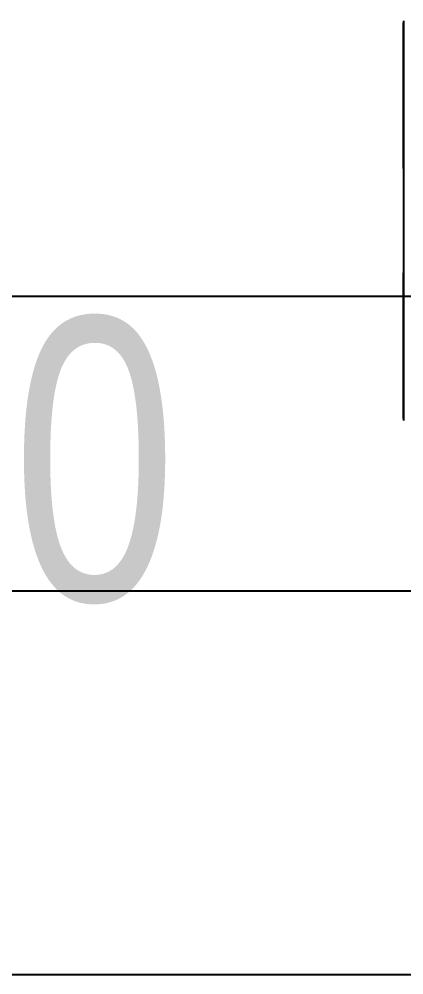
# Model space of a CAD drawing. Header units: millimetres. Extents: x 0 to 1390178, y 0 to 110113.
# Drawn here: x 719378 to 719718, y 31331 to 32176 of the extents above; entities that cross this region are included whole.
import ezdxf
from ezdxf.enums import TextEntityAlignment as Align
from ezdxf.xclip import XClip

# ---------------------------------------------------------------- set-up
doc = ezdxf.new("R2010")
doc.units = ezdxf.units.MM
doc.header["$LTSCALE"] = 100
doc.header["$XCLIPFRAME"] = 0
for name, color, linetype in [('AA-XXXX-TEXT', 3, 'Continuous'), ('SYM', 7, 'Continuous'), ('X - 평면도$0$M-PAD', 8, 'Continuous')]:
    doc.layers.add(name, color=color, linetype=linetype)
doc.layers.add('X - 평면도$0$설비장비', color=6, linetype='Continuous', plot=False)
doc.styles.add('HAUD01', font='Dotum.ttf')

# ---------------------------------------------------------------- blocks, each defined once
blk = doc.blocks.new('$0$C1E7A367F')
at = {"layer": 'SYM'}
blk.add_line((-1400, 0), (9180.9, 0), dxfattribs=at)
blk = doc.blocks.new('X - 평면도$0$A$C7c159ae6')
at = {"layer": 'X - 평면도$0$M-PAD'}
blk.add_lwpolyline([(7.29, 0), (7.29, -1300), (-2692.71, -1300), (-2692.71, 0), (7.29, 0)], dxfattribs=at)
at = {"layer": 'X - 평면도$0$설비장비'}
for p, q in [((-586.99, -456.16), (-586.99, -809.75)), ((-587.17, -457.96), (-587.17, -586.82)), ((-587.02, -457.96), (-587.02, -586.82)), ((-587.17, -679.09), (-587.17, -807.96)), ((-587.02, -679.09), (-587.02, -807.96)), ((-946.65, -960.23), (-539.79, -960.23))]:
    blk.add_line(p, q, dxfattribs=at)
blk = doc.blocks.new('X - 평면도', base_point=(-475.36, -286.73))
blk.add_blockref('X - 평면도$0$A$C7c159ae6', (1075554.69, 48523.12))

msp = doc.modelspace()

# ---------------------------------------------------------------- block references
ref = msp.add_blockref('X - 평면도', (-355725.28, -16179.14))
XClip(ref).set_block_clipping_path([(1027249.9161542748, 15892.4151621381), (1111249.9161542747, 75292.4151621381)])

# ---------------------------------------------------------------- next in the draw order: block references
at = {"layer": 'SYM', "xscale": 0.1562499997671693, "yscale": 0.1562499997671693, "zscale": 0.1562499997671693}
msp.add_blockref('$0$C1E7A367F', (718494.3, 31930.99), dxfattribs=at)

# ---------------------------------------------------------------- next in the draw order: texts
at = {"layer": 'AA-XXXX-TEXT', "style": 'HAUD01', "width": 0.8}
msp.add_text('SL-100', height=250, dxfattribs=at).set_placement((718673.5, 31586.94), align=Align.BOTTOM_LEFT)

doc.saveas('drawing.dxf')
